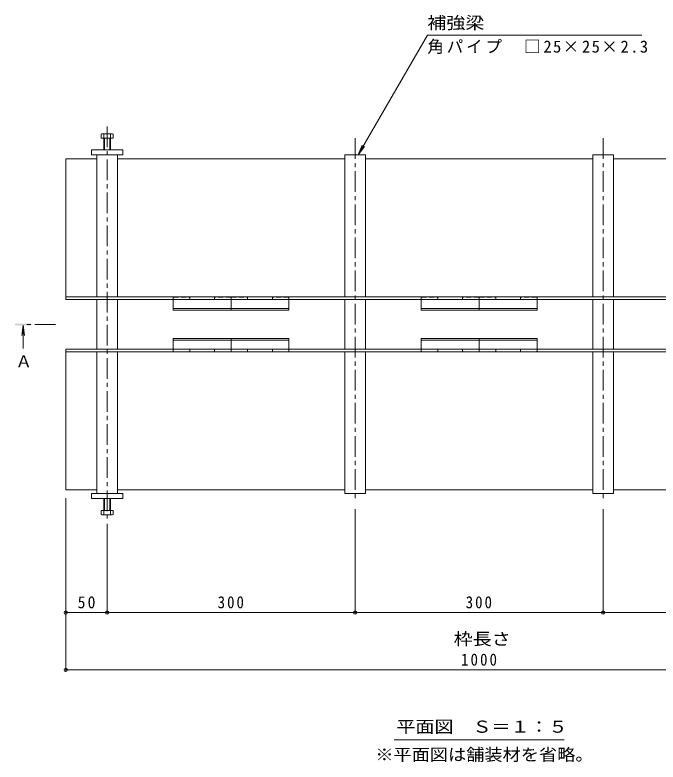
# Model space of a CAD drawing. Units: millimetres at full size, sheet at 1:5. Extents: x -1311 to 1966, y -1318 to 1367.
# Drawn here: x -1311 to -533, y -139 to 764 of the extents above; entities that cross this region are included whole.
import ezdxf
from ezdxf.enums import TextEntityAlignment as Align

# ---------------------------------------------------------------- set-up
doc = ezdxf.new("R2010")
doc.units = ezdxf.units.MM
doc.header["$LTSCALE"] = 5
doc.header["$PDMODE"] = 32
doc.header["$PDSIZE"] = 4
doc.linetypes.add('CHAIN1', pattern=[8, 5, -1, 1, -1])
doc.linetypes.add('DASHED1', pattern=[1.8, 1.2, -0.6])
for name, color, linetype, lineweight in [('4-0_通り芯', 7, 'Continuous', 9), ('4-3_寸法', 7, 'DASHED1', 9), ('4-4_文字', 7, 'Continuous', 9), ('4-5_建具', 7, 'Continuous', 9)]:
    doc.layers.add(name, color=color, linetype=linetype, lineweight=lineweight)
doc.styles.add('ＭＳ ゴシック', font='')
doc.styles.get('ＭＳ ゴシック').set_extended_font_data('MS Gothic')

msp = doc.modelspace()

# ---------------------------------------------------------------- linework, layer by layer
at = {"layer": '4-0_通り芯', "color": 4, "linetype": 'CHAIN1'}
for p, q in [((-1199.252, 629.603), (-1199.252, 155.496)), ((-899.252, 615.282), (-899.252, 177.05)), ((-599.252, 615.282), (-599.252, 177.05))]:
    msp.add_line(p, q, dxfattribs=at)
at = {"layer": '4-0_通り芯', "color": 2}
for p, q in [((-1206.452, 619.982), (-1206.452, 615.282)), ((-1206.452, 615.282), (-1192.052, 615.282)), ((-1193.388, 620.582), (-1204.588, 620.582)), ((-1203.252, 619.982), (-1203.252, 601.282)), ((-1202.552, 615.282), (-1202.552, 601.282)), ((-1195.952, 601.282), (-1195.952, 615.282)), ((-1195.252, 601.282), (-1195.252, 619.982)), ((-1192.052, 615.282), (-1192.052, 619.982)), ((-1203.252, 160.582), (-1203.252, 179.282)), ((-1202.552, 165.282), (-1202.552, 179.282)), ((-1195.952, 179.282), (-1195.952, 165.282)), ((-1195.252, 179.282), (-1195.252, 160.582)), ((-1206.452, 165.282), (-1192.052, 165.282)), ((-1206.452, 160.582), (-1206.452, 165.282)), ((-1192.052, 165.282), (-1192.052, 160.582)), ((-1193.388, 159.982), (-1204.588, 159.982))]:
    msp.add_line(p, q, dxfattribs=at)
at = {"layer": '4-0_通り芯'}
for p, q in [((-1218.252, 601.282), (-1218.252, 595.282)), ((-1180.252, 601.282), (-1218.252, 601.282)), ((-1180.252, 595.282), (-1180.252, 601.282)), ((-1211.752, 590.282), (-1249.252, 590.282)), ((-1249.252, 590.282), (-1249.252, 420.282)), ((-1218.252, 595.282), (-1180.252, 595.282)), ((-1211.752, 423.482), (-1211.752, 595.282)), ((-1186.752, 595.282), (-1186.752, 423.482)), ((-911.752, 590.282), (-1186.752, 590.282)), ((-911.752, 423.482), (-911.752, 595.282)), ((-911.752, 595.282), (-886.752, 595.282)), ((-886.752, 595.282), (-886.752, 423.482)), ((-611.752, 590.282), (-886.752, 590.282)), ((-611.752, 423.482), (-611.752, 595.282)), ((-611.752, 595.282), (-586.752, 595.282)), ((-586.752, 595.282), (-586.752, 423.482)), ((-311.752, 590.282), (-586.752, 590.282)), ((-249.252, 423.482), (-1249.252, 423.482)), ((-249.252, 420.282), (-1249.252, 420.282)), ((-1211.752, 420.282), (-1211.752, 360.282)), ((-1186.752, 420.282), (-1186.752, 360.282)), ((-911.752, 420.282), (-911.752, 360.282)), ((-886.752, 420.282), (-886.752, 360.282)), ((-611.752, 420.282), (-611.752, 360.282)), ((-586.752, 420.282), (-586.752, 360.282)), ((-1249.252, 360.282), (-249.252, 360.282)), ((-1249.252, 360.282), (-1249.252, 190.282)), ((-249.252, 357.082), (-1249.252, 357.082)), ((-1211.752, 185.782), (-1211.752, 357.082)), ((-1186.752, 357.082), (-1186.752, 185.782)), ((-886.752, 357.082), (-886.752, 185.782)), ((-586.752, 357.082), (-586.752, 185.782)), ((-1211.752, 190.282), (-1249.252, 190.282)), ((-911.752, 190.282), (-1186.752, 190.282)), ((-611.752, 190.282), (-886.752, 190.282)), ((-311.752, 190.282), (-586.752, 190.282))]:
    msp.add_line(p, q, dxfattribs=at)
for points in [[(-886.752, 185.782), (-911.752, 185.782), (-911.752, 357.082)], [(-586.752, 185.782), (-611.752, 185.782), (-611.752, 357.082)]]:
    msp.add_lwpolyline(points, dxfattribs=at)
msp.add_lwpolyline([(-1218.252, 185.782), (-1180.252, 185.782), (-1180.252, 179.782), (-1218.252, 179.782)], close=True, dxfattribs=at)
at = {"layer": '4-0_通り芯', "color": 2}
for centre, radius, start, end in [((-1204.852, 618.206), 2.39, 47.9749, 132.0251), ((-1199.252, 607.174), 13.418, 72.65606, 107.34394), ((-1193.652, 618.206), 2.39, 47.9749, 132.0251), ((-1204.852, 162.357), 2.39, 227.9749, 312.0251), ((-1199.252, 173.389), 13.418, 252.65606, 287.34394), ((-1193.652, 162.357), 2.39, 227.9749, 312.0251)]:
    msp.add_arc(centre, radius, start, end, dxfattribs=at)
at = {"layer": '4-3_寸法'}
for p, q in [((-1119.252, 422.782), (-1119.252, 420.282)), ((-1119.252, 422.782), (-1119.252, 420.282)), ((-1118.752, 423.282), (-1099.752, 423.282)), ((-1118.752, 423.282), (-1099.752, 423.282)), ((-1099.252, 422.782), (-1099.252, 420.282)), ((-1099.252, 422.782), (-1099.252, 420.282)), ((-1099.252, 420.282), (-1069.252, 420.282)), ((-1099.252, 420.282), (-1069.252, 420.282)), ((-1069.252, 422.782), (-1069.252, 420.282)), ((-1069.252, 422.782), (-1069.252, 420.282)), ((-1049.752, 423.282), (-1068.752, 423.282)), ((-1049.752, 423.282), (-1068.752, 423.282)), ((-1049.252, 422.782), (-1049.252, 420.282)), ((-1049.252, 422.782), (-1049.252, 420.282)), ((-1049.252, 422.782), (-1049.252, 420.282)), ((-1049.252, 422.782), (-1049.252, 420.282)), ((-1048.752, 423.282), (-1029.752, 423.282)), ((-1048.752, 423.282), (-1029.752, 423.282)), ((-1029.252, 422.782), (-1029.252, 420.282)), ((-1029.252, 422.782), (-1029.252, 420.282)), ((-999.252, 420.282), (-1029.252, 420.282)), ((-999.252, 420.282), (-1029.252, 420.282)), ((-999.252, 422.782), (-999.252, 420.282)), ((-999.252, 422.782), (-999.252, 420.282)), ((-979.752, 423.282), (-998.752, 423.282)), ((-979.752, 423.282), (-998.752, 423.282)), ((-979.252, 422.782), (-979.252, 420.282)), ((-979.252, 422.782), (-979.252, 420.282)), ((-819.252, 422.782), (-819.252, 420.282)), ((-819.252, 422.782), (-819.252, 420.282)), ((-818.752, 423.282), (-799.752, 423.282)), ((-818.752, 423.282), (-799.752, 423.282)), ((-799.252, 422.782), (-799.252, 420.282)), ((-799.252, 422.782), (-799.252, 420.282)), ((-799.252, 420.282), (-769.252, 420.282)), ((-799.252, 420.282), (-769.252, 420.282)), ((-769.252, 422.782), (-769.252, 420.282)), ((-769.252, 422.782), (-769.252, 420.282)), ((-749.752, 423.282), (-768.752, 423.282)), ((-749.752, 423.282), (-768.752, 423.282)), ((-749.252, 422.782), (-749.252, 420.282)), ((-749.252, 422.782), (-749.252, 420.282)), ((-749.252, 422.782), (-749.252, 420.282)), ((-749.252, 422.782), (-749.252, 420.282)), ((-748.752, 423.282), (-729.752, 423.282)), ((-748.752, 423.282), (-729.752, 423.282)), ((-729.252, 422.782), (-729.252, 420.282)), ((-729.252, 422.782), (-729.252, 420.282)), ((-699.252, 420.282), (-729.252, 420.282)), ((-699.252, 420.282), (-729.252, 420.282)), ((-699.252, 422.782), (-699.252, 420.282)), ((-699.252, 422.782), (-699.252, 420.282)), ((-679.752, 423.282), (-698.752, 423.282)), ((-679.752, 423.282), (-698.752, 423.282)), ((-679.252, 422.782), (-679.252, 420.282)), ((-679.252, 422.782), (-679.252, 420.282)), ((-1119.252, 357.782), (-1119.252, 360.282)), ((-1119.252, 357.782), (-1119.252, 360.282)), ((-1118.752, 357.282), (-1099.752, 357.282)), ((-1118.752, 357.282), (-1099.752, 357.282)), ((-1099.252, 360.282), (-1069.252, 360.282)), ((-1099.252, 357.782), (-1099.252, 360.282)), ((-1099.252, 360.282), (-1069.252, 360.282)), ((-1099.252, 357.782), (-1099.252, 360.282)), ((-1069.252, 357.782), (-1069.252, 360.282)), ((-1069.252, 357.782), (-1069.252, 360.282)), ((-1049.752, 357.282), (-1068.752, 357.282)), ((-1049.752, 357.282), (-1068.752, 357.282)), ((-1049.252, 357.782), (-1049.252, 360.282)), ((-1049.252, 357.782), (-1049.252, 360.282)), ((-1049.252, 357.782), (-1049.252, 360.282)), ((-1049.252, 357.782), (-1049.252, 360.282)), ((-1048.752, 357.282), (-1029.752, 357.282)), ((-1048.752, 357.282), (-1029.752, 357.282)), ((-999.252, 360.282), (-1029.252, 360.282)), ((-1029.252, 357.782), (-1029.252, 360.282)), ((-999.252, 360.282), (-1029.252, 360.282)), ((-1029.252, 357.782), (-1029.252, 360.282)), ((-999.252, 357.782), (-999.252, 360.282)), ((-999.252, 357.782), (-999.252, 360.282)), ((-979.752, 357.282), (-998.752, 357.282)), ((-979.752, 357.282), (-998.752, 357.282)), ((-979.252, 357.782), (-979.252, 360.282)), ((-979.252, 357.782), (-979.252, 360.282)), ((-819.252, 357.782), (-819.252, 360.282)), ((-819.252, 357.782), (-819.252, 360.282)), ((-818.752, 357.282), (-799.752, 357.282)), ((-818.752, 357.282), (-799.752, 357.282)), ((-799.252, 360.282), (-769.252, 360.282)), ((-799.252, 357.782), (-799.252, 360.282)), ((-799.252, 360.282), (-769.252, 360.282)), ((-799.252, 357.782), (-799.252, 360.282)), ((-769.252, 357.782), (-769.252, 360.282)), ((-769.252, 357.782), (-769.252, 360.282)), ((-749.752, 357.282), (-768.752, 357.282)), ((-749.752, 357.282), (-768.752, 357.282)), ((-749.252, 357.782), (-749.252, 360.282)), ((-749.252, 357.782), (-749.252, 360.282)), ((-749.252, 357.782), (-749.252, 360.282)), ((-749.252, 357.782), (-749.252, 360.282)), ((-748.752, 357.282), (-729.752, 357.282)), ((-748.752, 357.282), (-729.752, 357.282)), ((-699.252, 360.282), (-729.252, 360.282)), ((-729.252, 357.782), (-729.252, 360.282)), ((-699.252, 360.282), (-729.252, 360.282)), ((-729.252, 357.782), (-729.252, 360.282)), ((-699.252, 357.782), (-699.252, 360.282)), ((-699.252, 357.782), (-699.252, 360.282)), ((-679.752, 357.282), (-698.752, 357.282)), ((-679.752, 357.282), (-698.752, 357.282)), ((-679.252, 357.782), (-679.252, 360.282)), ((-679.252, 357.782), (-679.252, 360.282))]:
    msp.add_line(p, q, dxfattribs=at)
at = {"layer": '4-3_寸法', "linetype": 'Continuous'}
for p, q in [((-1119.252, 420.282), (-1119.252, 407.282)), ((-1119.252, 420.282), (-1119.252, 407.282)), ((-1049.252, 420.282), (-1049.252, 407.282)), ((-1049.252, 420.282), (-1049.252, 407.282)), ((-1049.252, 420.282), (-1049.252, 407.282)), ((-1049.252, 420.282), (-1049.252, 407.282)), ((-979.252, 420.282), (-979.252, 407.282)), ((-979.252, 420.282), (-979.252, 407.282)), ((-819.252, 420.282), (-819.252, 407.282)), ((-819.252, 420.282), (-819.252, 407.282)), ((-749.252, 420.282), (-749.252, 407.282)), ((-749.252, 420.282), (-749.252, 407.282)), ((-749.252, 420.282), (-749.252, 407.282)), ((-749.252, 420.282), (-749.252, 407.282)), ((-679.252, 420.282), (-679.252, 407.282)), ((-679.252, 420.282), (-679.252, 407.282)), ((-1049.252, 409.582), (-1119.252, 409.582)), ((-1049.252, 409.582), (-1119.252, 409.582)), ((-1049.252, 407.282), (-1119.252, 407.282)), ((-1049.252, 407.282), (-1119.252, 407.282)), ((-1049.252, 409.582), (-979.252, 409.582)), ((-1049.252, 409.582), (-979.252, 409.582)), ((-1049.252, 407.282), (-979.252, 407.282)), ((-1049.252, 407.282), (-979.252, 407.282)), ((-749.252, 409.582), (-819.252, 409.582)), ((-749.252, 409.582), (-819.252, 409.582)), ((-749.252, 407.282), (-819.252, 407.282)), ((-749.252, 407.282), (-819.252, 407.282)), ((-749.252, 409.582), (-679.252, 409.582)), ((-749.252, 409.582), (-679.252, 409.582)), ((-749.252, 407.282), (-679.252, 407.282)), ((-749.252, 407.282), (-679.252, 407.282)), ((-1049.252, 373.282), (-1119.252, 373.282)), ((-1119.252, 360.282), (-1119.252, 373.282)), ((-1049.252, 373.282), (-1119.252, 373.282)), ((-1119.252, 360.282), (-1119.252, 373.282)), ((-1049.252, 370.982), (-1119.252, 370.982)), ((-1049.252, 370.982), (-1119.252, 370.982)), ((-1049.252, 373.282), (-979.252, 373.282)), ((-1049.252, 360.282), (-1049.252, 373.282)), ((-1049.252, 373.282), (-979.252, 373.282)), ((-1049.252, 360.282), (-1049.252, 373.282)), ((-1049.252, 360.282), (-1049.252, 373.282)), ((-1049.252, 360.282), (-1049.252, 373.282)), ((-1049.252, 370.982), (-979.252, 370.982)), ((-1049.252, 370.982), (-979.252, 370.982)), ((-979.252, 360.282), (-979.252, 373.282)), ((-979.252, 360.282), (-979.252, 373.282)), ((-749.252, 373.282), (-819.252, 373.282)), ((-819.252, 360.282), (-819.252, 373.282)), ((-749.252, 373.282), (-819.252, 373.282)), ((-819.252, 360.282), (-819.252, 373.282)), ((-749.252, 370.982), (-819.252, 370.982)), ((-749.252, 370.982), (-819.252, 370.982)), ((-749.252, 373.282), (-679.252, 373.282)), ((-749.252, 360.282), (-749.252, 373.282)), ((-749.252, 373.282), (-679.252, 373.282)), ((-749.252, 360.282), (-749.252, 373.282)), ((-749.252, 360.282), (-749.252, 373.282)), ((-749.252, 360.282), (-749.252, 373.282)), ((-749.252, 370.982), (-679.252, 370.982)), ((-749.252, 370.982), (-679.252, 370.982)), ((-679.252, 360.282), (-679.252, 373.282)), ((-679.252, 360.282), (-679.252, 373.282))]:
    msp.add_line(p, q, dxfattribs=at)
at = {"layer": '4-3_寸法'}
for centre, start, end in [((-1118.752, 422.782), 90, 180), ((-1118.752, 422.782), 90, 180), ((-1099.752, 422.782), 0, 90), ((-1099.752, 422.782), 0, 90), ((-1068.752, 422.782), 90, 180), ((-1068.752, 422.782), 90, 180), ((-1049.752, 422.782), 0, 90), ((-1049.752, 422.782), 0, 90), ((-1048.752, 422.782), 90, 180), ((-1048.752, 422.782), 90, 180), ((-1029.752, 422.782), 0, 90), ((-1029.752, 422.782), 0, 90), ((-998.752, 422.782), 90, 180), ((-998.752, 422.782), 90, 180), ((-979.752, 422.782), 0, 90), ((-979.752, 422.782), 0, 90), ((-818.752, 422.782), 90, 180), ((-818.752, 422.782), 90, 180), ((-799.752, 422.782), 0, 90), ((-799.752, 422.782), 0, 90), ((-768.752, 422.782), 90, 180), ((-768.752, 422.782), 90, 180), ((-749.752, 422.782), 0, 90), ((-749.752, 422.782), 0, 90), ((-748.752, 422.782), 90, 180), ((-748.752, 422.782), 90, 180), ((-729.752, 422.782), 0, 90), ((-729.752, 422.782), 0, 90), ((-698.752, 422.782), 90, 180), ((-698.752, 422.782), 90, 180), ((-679.752, 422.782), 0, 90), ((-679.752, 422.782), 0, 90), ((-1118.752, 357.782), 180, 270), ((-1118.752, 357.782), 180, 270), ((-1099.752, 357.782), 270, 0), ((-1099.752, 357.782), 270, 0), ((-1068.752, 357.782), 180, 270), ((-1068.752, 357.782), 180, 270), ((-1049.752, 357.782), 270, 0), ((-1049.752, 357.782), 270, 0), ((-1048.752, 357.782), 180, 270), ((-1048.752, 357.782), 180, 270), ((-1029.752, 357.782), 270, 0), ((-1029.752, 357.782), 270, 0), ((-998.752, 357.782), 180, 270), ((-998.752, 357.782), 180, 270), ((-979.752, 357.782), 270, 0), ((-979.752, 357.782), 270, 0), ((-818.752, 357.782), 180, 270), ((-818.752, 357.782), 180, 270), ((-799.752, 357.782), 270, 0), ((-799.752, 357.782), 270, 0), ((-768.752, 357.782), 180, 270), ((-768.752, 357.782), 180, 270), ((-749.752, 357.782), 270, 0), ((-749.752, 357.782), 270, 0), ((-748.752, 357.782), 180, 270), ((-748.752, 357.782), 180, 270), ((-729.752, 357.782), 270, 0), ((-729.752, 357.782), 270, 0), ((-698.752, 357.782), 180, 270), ((-698.752, 357.782), 180, 270), ((-679.752, 357.782), 270, 0), ((-679.752, 357.782), 270, 0)]:
    msp.add_arc(centre, 0.5, start, end, dxfattribs=at)
at = {"layer": '4-4_文字'}
for p, q in [((-1249.252, -28.95), (-1249.252, 180.282)), ((-899.252, 40.36), (-899.252, 167.05)), ((-599.252, 40.36), (-599.252, 167.05)), ((-1199.252, 40.36), (-1199.252, 149.209)), ((-1249.252, 41.86), (-1199.252, 41.86)), ((-1199.252, 41.86), (-899.252, 41.86)), ((-899.252, 41.86), (-599.252, 41.86)), ((-599.252, 41.86), (-299.252, 41.86)), ((-1249.252, -27.45), (-249.252, -27.45))]:
    msp.add_line(p, q, dxfattribs=at)
for p in [(-1249.252, 41.86), (-1199.252, 41.86), (-899.252, 41.86), (-599.252, 41.86), (-1249.252, -27.45)]:
    msp.add_point(p, dxfattribs=at)
at = {"layer": '4-5_建具'}
for p, q in [((-895.489, 595.282), (-890.705, 606.83)), ((-895.489, 595.282), (-887.879, 605.199)), ((-851.934, -112.019), (-646.57, -112.019))]:
    msp.add_line(p, q, dxfattribs=at)
at = {"layer": '4-5_建具', "color": 4}
for q in [(-1302.37, 376.889), (-1299.106, 376.889), (-1300.738, 361.282)]:
    msp.add_line((-1300.738, 389.282), q, dxfattribs=at)
at = {"layer": '4-5_建具', "color": 4, "linetype": 'CHAIN1'}
msp.add_line((-1261.47, 390.282), (-1300.738, 390.282), dxfattribs=at)
at = {"layer": '4-5_建具'}
msp.add_lwpolyline([(-895.489, 595.282), (-811.919, 740.029), (-552.39, 740.029)], dxfattribs=at)
at = {"layer": '4-5_建具', "color": 4}
msp.add_solid([(-1290.738, 389.282), (-1290.738, 391.282), (-1310.738, 389.282), (-1310.738, 391.282)], dxfattribs=at)

# ---------------------------------------------------------------- texts
at = {"layer": '4-4_文字', "color": 2, "style": 'ＭＳ ゴシック', "width": 1.15}
msp.add_text('枠長さ', height=14.66, dxfattribs=at).set_placement((-780.03, -1.696), align=Align.BOTTOM_LEFT)
at = {"layer": '4-4_文字', "color": 2, "char_height": 14.66, "attachment_point": 7, "style": 'ＭＳ ゴシック'}
for s, insert in [('\\T1.27;\\W0.95;50', (-1234.877, 46.86)), ('\\T1.27;\\W0.9;300', (-1065.502, 46.86)), ('\\T1.27;\\W0.9;300', (-765.502, 46.86)), ('\\T1.28;\\W0.9;1000', (-771.127, -22.45))]:
    msp.add_mtext(s, dxfattribs=dict(at, insert=insert))
at = {"layer": '4-5_建具', "color": 2, "style": 'ＭＳ ゴシック'}
for s, width, p in [('補強梁', 1.15, (-811.919, 743.029)), ('平面図\u3000Ｓ＝１：５', 1.15, (-849.252, -107.715)), ('※平面図は舗装材を省略。', 1.1, (-874.863, -141.479))]:
    msp.add_text(s, height=14.66, dxfattribs=dict(at, width=width)).set_placement(p, align=Align.BOTTOM_LEFT)
msp.add_text('Ａ', height=14.66, dxfattribs=at).set_placement((-1310.061, 333.802), align=Align.BOTTOM_LEFT)
at = {"layer": '4-5_建具', "color": 2, "insert": (-811.919, 717.029), "char_height": 14.66, "attachment_point": 7, "style": 'ＭＳ ゴシック'}
msp.add_mtext('\\T1.17;角パイプ\u3000□25×25×2.3', dxfattribs=at)

doc.saveas('drawing.dxf')
